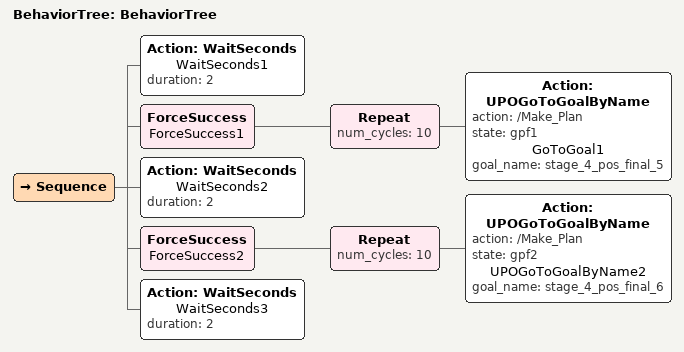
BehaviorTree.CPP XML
<root main_tree_to_execute="BehaviorTree">
    <BehaviorTree ID="BehaviorTree">
        <Sequence>
            <Action name="WaitSeconds1" duration="2" ID="WaitSeconds"/>
            <ForceSuccess name="ForceSuccess1">
                <Repeat num_cycles="10">
                    <Action action="/Make_Plan" state="gpf1" name="GoToGoal1" ID="UPOGoToGoalByName" goal_name="stage_4_pos_final_5"/>
                </Repeat>
            </ForceSuccess>
            <Action name="WaitSeconds2" duration="2" ID="WaitSeconds"/>
            <ForceSuccess name="ForceSuccess2">
                <Repeat num_cycles="10">
                    <Action action="/Make_Plan" state="gpf2" name="UPOGoToGoalByName2" ID="UPOGoToGoalByName" goal_name="stage_4_pos_final_6"/>
                </Repeat>
            </ForceSuccess>
            <Action name="WaitSeconds3" duration="2" ID="WaitSeconds"/>
        </Sequence>
    </BehaviorTree>
</root>
